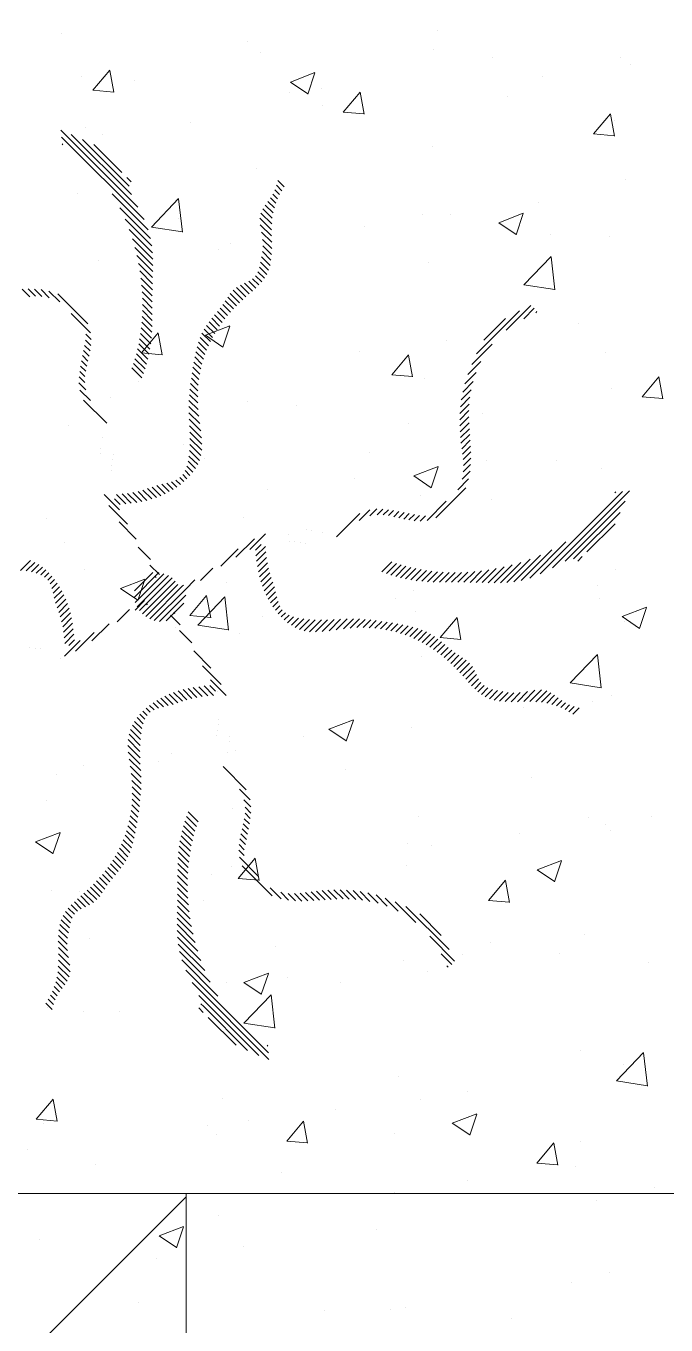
# Model space of a CAD drawing. Header units: metres. Extents: x -8 to 247, y -4 to 148.
# Drawn here: x 221.736 to 222.287, y 99.183 to 100.299 of the extents above; entities that cross this region are included whole.
import ezdxf

# ---------------------------------------------------------------- set-up
doc = ezdxf.new("R2010")
doc.units = ezdxf.units.M
doc.header["$LTSCALE"] = 5
doc.layers.add('800 Espace-vert', color=8, linetype='Continuous', lineweight=5)
doc.layers.add('801 ABRES JARDINS', color=8, linetype='Continuous', lineweight=0)
doc.layers.add('Circulation jardin', color=31, linetype='Continuous')

# ---------------------------------------------------------------- blocks, each defined once
blk = doc.blocks.new('ARBRE')
at = {"layer": '800 Espace-vert', "color": 3}
for p, q in [((-0.084, 0.4843), (-0.084, 0.4843)), ((0.2391, 0.4873), (0.2391, 0.4873)), ((0.0762, 0.4775), (0.0762, 0.4775)), ((0.2363, 0.4707), (0.2363, 0.4707)), ((0.0876, 0.4681), (0.0876, 0.4681)), ((0.2869, 0.4637), (0.2869, 0.4637)), ((0.3965, 0.464), (0.3965, 0.464)), ((-0.0664, 0.447), (-0.0664, 0.447)), ((-0.0566, 0.4356), (-0.0422, 0.4529)), ((-0.0387, 0.4338), (-0.0422, 0.4526)), ((0.1131, 0.4426), (0.1341, 0.4507)), ((0.128, 0.4323), (0.1341, 0.4504)), ((0.3301, 0.4474), (0.3301, 0.4474)), ((0.4052, 0.4573), (0.4052, 0.4573)), ((-0.0566, 0.4356), (-0.0387, 0.434)), ((-0.0207, 0.444), (-0.0207, 0.444)), ((0.1131, 0.4426), (0.128, 0.4326)), ((0.1394, 0.4372), (0.1394, 0.4372)), ((0.112, 0.4337), (0.112, 0.4337)), ((0.1585, 0.4168), (0.173, 0.434)), ((0.1765, 0.415), (0.173, 0.4338)), ((0.2996, 0.4304), (0.2996, 0.4304)), ((0.1406, 0.4225), (0.1406, 0.4225)), ((0.1585, 0.4168), (0.1765, 0.4152)), ((0.3737, 0.398), (0.3882, 0.4152)), ((0.3917, 0.3962), (0.3882, 0.415)), ((-0.063, 0.4037), (-0.063, 0.4037)), ((0.027, 0.4075), (0.027, 0.4075)), ((0.3913, 0.4099), (0.3913, 0.4099)), ((-0.0481, 0.3976), (-0.0481, 0.3976)), ((0.3737, 0.398), (0.3917, 0.3964)), ((0.2355, 0.3874), (0.2355, 0.3874)), ((0.0839, 0.3682), (0.0839, 0.3682)), ((0.4015, 0.3587), (0.4015, 0.3587)), ((-0.0701, 0.3471), (-0.0701, 0.3471)), ((-0.0064, 0.3181), (0.017, 0.3425)), ((0.0203, 0.3138), (0.017, 0.3423)), ((0.3262, 0.339), (0.3262, 0.339)), ((0.0165, 0.325), (0.0165, 0.325)), ((0.2266, 0.3287), (0.2266, 0.3287)), ((0.2511, 0.3291), (0.2511, 0.3291)), ((0.2921, 0.3218), (0.3132, 0.3299)), ((0.3071, 0.3115), (0.3132, 0.3297)), ((-0.0064, 0.3181), (0.0203, 0.314)), ((0.1766, 0.3182), (0.1766, 0.3182)), ((0.2921, 0.3218), (0.3071, 0.3118)), ((0.0617, 0.3042), (0.0617, 0.3042)), ((0.3368, 0.3115), (0.3368, 0.3115)), ((0.3876, 0.3101), (0.3876, 0.3101)), ((0.0516, 0.2987), (0.0516, 0.2987)), ((0.3138, 0.2685), (0.3371, 0.2928)), ((0.3404, 0.2641), (0.3371, 0.2926)), ((-0.0519, 0.2892), (-0.0519, 0.2892)), ((0.2318, 0.2876), (0.2318, 0.2876)), ((0.0803, 0.2684), (0.0803, 0.2684)), ((0.3138, 0.2685), (0.3404, 0.2643)), ((-0.0737, 0.2472), (-0.0737, 0.2472)), ((0.3609, 0.2356), (0.3609, 0.2356)), ((-0.015, 0.21), (-0.0005, 0.2272)), ((0.0029, 0.2082), (-0.0005, 0.227)), ((0.0401, 0.2251), (0.0611, 0.2331)), ((0.0401, 0.2251), (0.055, 0.215)), ((0.055, 0.2148), (0.0611, 0.2329)), ((0.2473, 0.2207), (0.2473, 0.2207)), ((-0.015, 0.21), (0.0029, 0.2084)), ((0.1722, 0.2108), (0.1722, 0.2108)), ((0.2002, 0.1911), (0.2146, 0.2084)), ((0.2181, 0.1893), (0.2146, 0.2081)), ((0.384, 0.2102), (0.384, 0.2102)), ((0.2002, 0.1911), (0.2181, 0.1896)), ((-0.0172, 0.1858), (-0.0172, 0.1858)), ((0.2282, 0.1877), (0.2282, 0.1877)), ((0.3891, 0.1797), (0.3891, 0.1797)), ((0.4153, 0.1723), (0.4298, 0.1895)), ((0.4333, 0.1705), (0.4298, 0.1893)), ((-0.0419, 0.1717), (-0.0419, 0.1717)), ((0.0766, 0.1685), (0.0766, 0.1685)), ((0.4153, 0.1723), (0.4333, 0.1707)), ((0.1182, 0.1649), (0.1182, 0.1649)), ((0.2784, 0.1582), (0.2784, 0.1582)), ((-0.0774, 0.1474), (-0.0774, 0.1474)), ((0.2142, 0.1497), (0.2142, 0.1497)), ((0.0213, 0.1314), (0.0213, 0.1314)), ((0.1815, 0.1246), (0.1815, 0.1246)), ((0.0392, 0.1197), (0.0392, 0.1197)), ((0.2192, 0.1043), (0.2402, 0.1124)), ((0.2341, 0.094), (0.2402, 0.1121)), ((0.282, 0.1173), (0.282, 0.1173)), ((0.3416, 0.1179), (0.3416, 0.1179)), ((0.1684, 0.1023), (0.1684, 0.1023)), ((0.2192, 0.1043), (0.2341, 0.0942)), ((0.3803, 0.1103), (0.3803, 0.1103)), ((0.0933, 0.0925), (0.0933, 0.0925)), ((0.2245, 0.0878), (0.2245, 0.0878)), ((0.2861, 0.0838), (0.2861, 0.0838)), ((-0.0962, 0.0675), (-0.0962, 0.0675)), ((0.073, 0.0686), (0.073, 0.0686)), ((-0.081, 0.0475), (-0.081, 0.0475)), ((0.1111, 0.0538), (0.1111, 0.0538)), ((-0.0639, 0.0238), (-0.0639, 0.0238)), ((0.3926, 0.0239), (0.3926, 0.0239)), ((-0.1016, 0.0192), (-0.1016, 0.0192)), ((-0.0329, 0.0075), (-0.0119, 0.0156)), ((-0.018, -0.0028), (-0.0119, 0.0154)), ((0.0585, 0.0124), (0.0585, 0.0124)), ((-0.0329, 0.0075), (-0.018, -0.0025)), ((0.0266, -0.0157), (0.0411, 0.0015)), ((0.0334, -0.0238), (0.0567, 0.0006)), ((0.0446, -0.0175), (0.0411, 0.0013)), ((0.06, -0.0281), (0.0567, 0.0004)), ((0.2187, 0.0057), (0.2187, 0.0057)), ((0.3767, 0.0105), (0.3767, 0.0105)), ((0.2031, -0.001), (0.2031, -0.001)), ((0.3788, -0.0011), (0.3788, -0.0011)), ((0.3982, -0.0165), (0.4192, -0.0084)), ((0.4132, -0.0268), (0.4192, -0.0087)), ((0.0266, -0.0157), (0.0446, -0.0173)), ((0.0895, -0.016), (0.0895, -0.016)), ((0.2209, -0.012), (0.2209, -0.012)), ((0.2418, -0.0345), (0.2563, -0.0173)), ((0.2597, -0.0363), (0.2563, -0.0175)), ((0.3982, -0.0165), (0.4131, -0.0266)), ((0.4006, -0.0211), (0.4006, -0.0211)), ((0.0144, -0.0259), (0.0144, -0.0259)), ((0.0334, -0.0238), (0.06, -0.0279)), ((0.0693, -0.0312), (0.0693, -0.0312)), ((0.2418, -0.0345), (0.2597, -0.0361)), ((-0.0847, -0.0524), (-0.0847, -0.0524)), ((0.2257, -0.0512), (0.2257, -0.0512)), ((0.3535, -0.0734), (0.3769, -0.0491)), ((0.3802, -0.0778), (0.3769, -0.0493)), ((0.3535, -0.0734), (0.3802, -0.0776)), ((0.0507, -0.0812), (0.0507, -0.0812)), ((0.3887, -0.0845), (0.3887, -0.0845)), ((0.3136, -0.0944), (0.3136, -0.0944)), ((0.373, -0.0894), (0.373, -0.0894)), ((0.1462, -0.1133), (0.1672, -0.1052)), ((0.1611, -0.1236), (0.1672, -0.1054)), ((0.1242, -0.1193), (0.1242, -0.1193)), ((0.1462, -0.1133), (0.1611, -0.1233)), ((0.2172, -0.1119), (0.2172, -0.1119)), ((0.0657, -0.1311), (0.0657, -0.1311)), ((-0.0645, -0.1442), (-0.0645, -0.1442)), ((0.0001, -0.1409), (0.0001, -0.1409)), ((0.0106, -0.1343), (0.0106, -0.1343)), ((-0.0883, -0.1522), (-0.0883, -0.1522)), ((0.1603, -0.1476), (0.1603, -0.1476)), ((0.3204, -0.1544), (0.3204, -0.1544)), ((-0.0968, -0.1744), (-0.0968, -0.1744)), ((0.0634, -0.1812), (0.0634, -0.1812)), ((0.2235, -0.1879), (0.2235, -0.1879)), ((0.3694, -0.1893), (0.3694, -0.1893)), ((0.4234, -0.1879), (0.4234, -0.1879)), ((0.3837, -0.1947), (0.3837, -0.1947)), ((0.3882, -0.2001), (0.3882, -0.2001)), ((-0.1059, -0.21), (-0.0849, -0.202)), ((-0.1059, -0.21), (-0.091, -0.2201)), ((-0.091, -0.2203), (-0.0849, -0.2022)), ((0.2136, -0.2118), (0.2136, -0.2118)), ((0.3098, -0.2028), (0.3098, -0.2028)), ((0.2347, -0.2127), (0.2347, -0.2127)), ((0.0621, -0.231), (0.0621, -0.231)), ((0.0682, -0.2414), (0.0827, -0.2241)), ((0.0862, -0.2432), (0.0827, -0.2244)), ((0.2133, -0.2302), (0.2133, -0.2302)), ((0.3252, -0.234), (0.3462, -0.226)), ((0.3252, -0.234), (0.3402, -0.2441)), ((0.3402, -0.2443), (0.3462, -0.2262)), ((0.0453, -0.2377), (0.0453, -0.2377)), ((0.0682, -0.2414), (0.0862, -0.2429)), ((0.2834, -0.2602), (0.2979, -0.2429)), ((0.3014, -0.262), (0.2979, -0.2432)), ((-0.092, -0.2521), (-0.092, -0.2521)), ((-0.0684, -0.2526), (-0.0684, -0.2526)), ((0.0383, -0.2602), (0.0383, -0.2602)), ((0.2834, -0.2602), (0.3014, -0.2617)), ((0.3658, -0.2892), (0.3658, -0.2892)), ((-0.0596, -0.2933), (-0.0596, -0.2933)), ((0.1006, -0.3001), (0.1006, -0.3001)), ((0.2852, -0.296), (0.2852, -0.296)), ((0.2099, -0.3116), (0.2099, -0.3116)), ((0.2607, -0.3069), (0.2607, -0.3069)), ((0.3445, -0.3062), (0.3445, -0.3062)), ((0.0732, -0.3308), (0.0942, -0.3227)), ((0.0881, -0.3411), (0.0942, -0.323)), ((0.2309, -0.3212), (0.2309, -0.3212)), ((0.4209, -0.3136), (0.4209, -0.3136)), ((0.0584, -0.3309), (0.0584, -0.3309)), ((0.0732, -0.3308), (0.0881, -0.3409)), ((0.1102, -0.3261), (0.1102, -0.3261)), ((0.1558, -0.331), (0.1558, -0.331)), ((0.0731, -0.3657), (0.0965, -0.3413)), ((0.0998, -0.37), (0.0965, -0.3415)), ((-0.0956, -0.352), (-0.0956, -0.352)), ((-0.0647, -0.3561), (-0.0647, -0.3561)), ((-0.0337, -0.356), (-0.0337, -0.356)), ((0.0731, -0.3657), (0.0998, -0.3698)), ((0.3621, -0.389), (0.3621, -0.389)), ((0.3933, -0.4153), (0.4167, -0.391)), ((0.3997, -0.401), (0.3997, -0.401)), ((0.42, -0.4197), (0.4167, -0.3912)), ((0.2063, -0.4115), (0.2063, -0.4115)), ((0.3933, -0.4153), (0.42, -0.4195)), ((-0.1053, -0.4482), (-0.0908, -0.431)), ((-0.0874, -0.45), (-0.0908, -0.4312)), ((0.0548, -0.4307), (0.0548, -0.4307)), ((0.2248, -0.4311), (0.2248, -0.4311)), ((0.2656, -0.4245), (0.2656, -0.4245)), ((0.152, -0.4395), (0.152, -0.4395)), ((0.2522, -0.4516), (0.2732, -0.4435)), ((0.2672, -0.4619), (0.2732, -0.4438)), ((-0.1053, -0.4482), (-0.0874, -0.4498)), ((-0.0993, -0.4518), (-0.0993, -0.4518)), ((0.0421, -0.4534), (0.0421, -0.4534)), ((0.0769, -0.4494), (0.0769, -0.4494)), ((0.1099, -0.467), (0.1243, -0.4498)), ((0.1278, -0.4688), (0.1243, -0.45)), ((0.2522, -0.4516), (0.2672, -0.4617)), ((0.0498, -0.4611), (0.0498, -0.4611)), ((0.1099, -0.467), (0.1278, -0.4686)), ((0.2023, -0.4602), (0.2023, -0.4602)), ((0.3624, -0.4669), (0.3624, -0.4669)), ((-0.1126, -0.4743), (-0.1126, -0.4743)), ((0.325, -0.4858), (0.3395, -0.4686)), ((0.343, -0.4876), (0.3395, -0.4688)), ((-0.0547, -0.4869), (-0.0547, -0.4869)), ((0.325, -0.4858), (0.343, -0.4874)), ((0.3585, -0.4889), (0.3585, -0.4889)), ((0.1054, -0.4937), (0.1054, -0.4937)), ((0.2655, -0.5005), (0.2655, -0.5005)), ((0.2026, -0.5114), (0.2026, -0.5114)), ((0.4257, -0.5072), (0.4257, -0.5072)), ((0.3761, -0.5179), (0.3761, -0.5179)), ((0.0511, -0.5306), (0.0511, -0.5306)), ((0.0002, -0.5483), (0.0212, -0.5403)), ((0.0151, -0.5587), (0.0212, -0.5405)), ((0.1867, -0.5428), (0.1867, -0.5428)), ((-0.1029, -0.5517), (-0.1029, -0.5517)), ((0.0002, -0.5483), (0.0151, -0.5584)), ((0.0731, -0.5578), (0.0731, -0.5578)), ((-0.002, -0.5677), (-0.002, -0.5677)), ((0.3874, -0.58), (0.3874, -0.58)), ((0.3548, -0.5888), (0.3548, -0.5888)), ((-0.0175, -0.6059), (-0.0175, -0.6059)), ((0.1426, -0.6127), (0.1426, -0.6127)), ((0.199, -0.6112), (0.199, -0.6112)), ((0.2124, -0.6101), (0.2124, -0.6101)), ((0.3028, -0.6194), (0.3028, -0.6194))]:
    blk.add_line(p, q, dxfattribs=at)
at = {"layer": '801 ABRES JARDINS', "color": 3}
for p, q in [((-0.018, 0.3351), (-0.0841, 0.4012)), ((-0.0127, 0.3245), (-0.0836, 0.3954)), ((-0.0236, 0.346), (-0.0752, 0.3976)), ((-0.0279, 0.3556), (-0.0656, 0.3933)), ((-0.0824, 0.3888), (-0.0832, 0.3896)), ((-0.0318, 0.3648), (-0.0559, 0.3889)), ((-0.0238, 0.3568), (-0.0276, 0.3606)), ((0.1077, 0.3526), (0.1022, 0.358)), ((-0.0091, 0.3156), (-0.0402, 0.3466)), ((-0.0256, 0.3533), (-0.0279, 0.3556)), ((0.1021, 0.3423), (0.098, 0.3463)), ((0.1038, 0.3459), (0.0997, 0.3499)), ((0.1057, 0.3493), (0.1011, 0.3539)), ((0.0982, 0.3302), (0.0915, 0.337)), ((0.0993, 0.3345), (0.0937, 0.34)), ((0.1006, 0.3385), (0.096, 0.3431)), ((-0.0071, 0.3082), (-0.0335, 0.3346)), ((-0.006, 0.3018), (-0.0289, 0.3247)), ((0.0968, 0.3157), (0.0869, 0.3256)), ((0.097, 0.3208), (0.0877, 0.3301)), ((0.0974, 0.3257), (0.0894, 0.3338)), ((-0.0054, 0.296), (-0.0254, 0.316)), ((0.0969, 0.3104), (0.0872, 0.32)), ((0.097, 0.305), (0.0883, 0.3136)), ((-0.0051, 0.2904), (-0.0227, 0.308)), ((0.097, 0.2996), (0.0892, 0.3074)), ((0.0969, 0.2945), (0.0894, 0.3019)), ((-0.0051, 0.285), (-0.0206, 0.3005)), ((-0.0051, 0.2798), (-0.0188, 0.2935)), ((0.0956, 0.2851), (0.0883, 0.2924)), ((0.0964, 0.2896), (0.089, 0.297)), ((-0.0053, 0.2746), (-0.0174, 0.2868)), ((-0.0054, 0.2694), (-0.0163, 0.2804)), ((0.0907, 0.2741), (0.0851, 0.2797)), ((0.0927, 0.2774), (0.0865, 0.2837)), ((0.0944, 0.281), (0.0875, 0.2879)), ((-0.0055, 0.2642), (-0.0155, 0.2742)), ((-0.0056, 0.259), (-0.0148, 0.2682)), ((0.0777, 0.2606), (0.0701, 0.2682)), ((0.0805, 0.2631), (0.0737, 0.2699)), ((0.0833, 0.2656), (0.0773, 0.2716)), ((0.0859, 0.2683), (0.0806, 0.2736)), ((0.0884, 0.2711), (0.0832, 0.2763)), ((-0.1109, 0.2582), (-0.1175, 0.2648)), ((-0.1059, 0.2586), (-0.1123, 0.2649)), ((-0.1005, 0.2585), (-0.1068, 0.2648)), ((-0.0941, 0.2574), (-0.101, 0.2643)), ((-0.0851, 0.2537), (-0.0945, 0.2631)), ((-0.061, 0.2349), (-0.0867, 0.2606)), ((-0.0056, 0.2537), (-0.0144, 0.2625)), ((-0.0056, 0.2484), (-0.0141, 0.2569)), ((0.0667, 0.2504), (0.0592, 0.2578)), ((0.0694, 0.253), (0.0614, 0.2609)), ((0.0721, 0.2556), (0.0639, 0.2638)), ((0.0749, 0.2581), (0.0667, 0.2662)), ((-0.0057, 0.2379), (-0.0141, 0.2463)), ((-0.0056, 0.2431), (-0.014, 0.2515)), ((0.0567, 0.2391), (0.0503, 0.2455)), ((0.0591, 0.2421), (0.0527, 0.2485)), ((0.0616, 0.2449), (0.055, 0.2515)), ((0.0641, 0.2477), (0.0571, 0.2546)), ((0.2729, 0.2092), (0.3099, 0.2462)), ((0.2985, 0.2296), (0.3197, 0.2508)), ((0.3136, 0.2393), (0.3227, 0.2485)), ((0.3239, 0.2443), (0.325, 0.2455)), ((-0.0587, 0.2273), (-0.0752, 0.2438)), ((-0.006, 0.2277), (-0.0146, 0.2363)), ((-0.0058, 0.2327), (-0.0143, 0.2412)), ((0.0501, 0.2298), (0.0432, 0.2367)), ((0.0522, 0.233), (0.0456, 0.2397)), ((0.0544, 0.2361), (0.0479, 0.2426)), ((0.2793, 0.221), (0.2979, 0.2395)), ((-0.0581, 0.2214), (-0.0627, 0.226)), ((-0.0069, 0.2179), (-0.0157, 0.2267)), ((-0.0064, 0.2227), (-0.0151, 0.2314)), ((0.0427, 0.2161), (0.0355, 0.2232)), ((0.0444, 0.2197), (0.0371, 0.2269)), ((0.0462, 0.2231), (0.039, 0.2304)), ((0.0481, 0.2265), (0.041, 0.2336)), ((-0.0599, 0.2073), (-0.0647, 0.2121)), ((-0.0591, 0.2117), (-0.0638, 0.2164)), ((-0.0584, 0.2164), (-0.0629, 0.2209)), ((-0.0094, 0.2045), (-0.0183, 0.2134)), ((-0.0084, 0.2088), (-0.0173, 0.2177)), ((-0.0076, 0.2133), (-0.0165, 0.2222)), ((0.0396, 0.2085), (0.0329, 0.2152)), ((0.0411, 0.2123), (0.0341, 0.2193)), ((0.2689, 0.1999), (0.2866, 0.2176)), ((-0.0619, 0.1987), (-0.0664, 0.2032)), ((-0.0609, 0.203), (-0.0656, 0.2077)), ((-0.0132, 0.1923), (-0.0218, 0.201)), ((-0.0118, 0.1963), (-0.0205, 0.205)), ((-0.0106, 0.2004), (-0.0193, 0.2091)), ((0.036, 0.1962), (0.0301, 0.2021)), ((0.0371, 0.2004), (0.0309, 0.2066)), ((0.0383, 0.2045), (0.0319, 0.2109)), ((0.2656, 0.1914), (0.2768, 0.2026)), ((-0.0635, 0.1896), (-0.0679, 0.1941)), ((-0.0628, 0.1943), (-0.0672, 0.1986)), ((-0.0146, 0.1885), (-0.0232, 0.1971)), ((0.0344, 0.1872), (0.0286, 0.193)), ((0.0352, 0.1918), (0.0293, 0.1976)), ((0.263, 0.1835), (0.2727, 0.1931)), ((-0.0626, 0.1782), (-0.0686, 0.1842)), ((-0.0636, 0.1845), (-0.0685, 0.1893)), ((0.0334, 0.1723), (0.0268, 0.1789)), ((0.0335, 0.1775), (0.0273, 0.1837)), ((0.0339, 0.1824), (0.028, 0.1883)), ((0.2612, 0.1763), (0.2701, 0.1853)), ((-0.0587, 0.169), (-0.0678, 0.1781)), ((-0.0446, 0.1495), (-0.0646, 0.1695)), ((0.0338, 0.1613), (0.0259, 0.1692)), ((0.0334, 0.167), (0.0263, 0.1741)), ((0.2592, 0.1637), (0.2674, 0.1719)), ((0.2599, 0.1698), (0.2685, 0.1783)), ((0.0343, 0.1555), (0.0258, 0.164)), ((0.0352, 0.1493), (0.0259, 0.1586)), ((0.2586, 0.1525), (0.2665, 0.1604)), ((0.2588, 0.158), (0.2668, 0.166)), ((0.0361, 0.1431), (0.0262, 0.153)), ((0.0368, 0.1371), (0.0265, 0.1474)), ((0.2586, 0.1473), (0.2664, 0.1551)), ((0.2589, 0.1422), (0.2666, 0.1499)), ((-0.0482, 0.1372), (-0.0482, 0.1372)), ((0.0371, 0.1315), (0.0267, 0.1419)), ((0.0369, 0.1263), (0.0268, 0.1365)), ((0.2592, 0.1372), (0.2669, 0.1449)), ((0.2597, 0.1324), (0.2672, 0.1399)), ((0.2603, 0.1277), (0.2675, 0.1349)), ((-0.0505, 0.1236), (-0.0505, 0.1236)), ((-0.0499, 0.1283), (-0.0499, 0.1283)), ((0.035, 0.1177), (0.0264, 0.1262)), ((0.0362, 0.1218), (0.0267, 0.1313)), ((0.2609, 0.123), (0.2678, 0.1299)), ((0.2615, 0.1183), (0.2681, 0.1249)), ((-0.0404, 0.1135), (-0.0404, 0.1135)), ((-0.0398, 0.1182), (-0.0398, 0.1182)), ((-0.0389, 0.1227), (-0.0389, 0.1227)), ((0.0292, 0.1075), (0.0241, 0.1127)), ((0.0314, 0.1106), (0.0252, 0.1169)), ((0.0334, 0.114), (0.0259, 0.1214)), ((0.2617, 0.1079), (0.268, 0.1142)), ((0.2618, 0.1133), (0.2682, 0.1197)), ((-0.0408, 0.1087), (-0.0408, 0.1087)), ((0.0185, 0.097), (0.0147, 0.1008)), ((0.0215, 0.0994), (0.018, 0.1029)), ((0.0242, 0.1019), (0.0206, 0.1056)), ((0.0268, 0.1046), (0.0226, 0.1089)), ((0.2569, 0.0925), (0.2663, 0.1019)), ((0.2606, 0.1015), (0.2675, 0.1084)), ((-0.019, 0.0815), (-0.0268, 0.0893)), ((-0.0145, 0.0823), (-0.0222, 0.09)), ((-0.0102, 0.0833), (-0.0178, 0.0909)), ((-0.006, 0.0845), (-0.0136, 0.092)), ((-0.0021, 0.0858), (-0.0096, 0.0934)), ((0.0017, 0.0873), (-0.0057, 0.0948)), ((0.0054, 0.089), (-0.0017, 0.0961)), ((0.0089, 0.0908), (0.0025, 0.0971)), ((0.0122, 0.0927), (0.0068, 0.0982)), ((0.0155, 0.0948), (0.0109, 0.0993)), ((0.2381, 0.0684), (0.2638, 0.0941)), ((0.3277, 0.0201), (0.3986, 0.091)), ((0.3383, 0.0254), (0.4044, 0.0915)), ((0.392, 0.0898), (0.3928, 0.0906)), ((-0.0338, 0.0751), (-0.0471, 0.0884)), ((-0.027, 0.063), (-0.043, 0.079)), ((-0.0332, 0.0798), (-0.0381, 0.0847)), ((-0.0284, 0.0803), (-0.0364, 0.0883)), ((-0.0237, 0.0809), (-0.0316, 0.0888)), ((0.2305, 0.0661), (0.247, 0.0826)), ((0.3492, 0.031), (0.4008, 0.0826)), ((0.1527, 0.052), (0.1727, 0.072)), ((0.1722, 0.0661), (0.1813, 0.0752)), ((0.1814, 0.07), (0.1874, 0.076)), ((0.1877, 0.071), (0.1926, 0.0759)), ((0.1928, 0.0709), (0.1973, 0.0753)), ((0.1975, 0.0702), (0.2018, 0.0746)), ((0.2019, 0.0693), (0.2064, 0.0738)), ((0.2062, 0.0683), (0.2109, 0.073)), ((0.2105, 0.0673), (0.2153, 0.0721)), ((0.2149, 0.0665), (0.2197, 0.0712)), ((0.2196, 0.0658), (0.2241, 0.0703)), ((0.2246, 0.0655), (0.2292, 0.0701)), ((0.3588, 0.0353), (0.3965, 0.073)), ((-0.0194, 0.0501), (-0.0342, 0.0649)), ((0.1269, 0.0579), (0.1269, 0.0579)), ((0.1316, 0.0573), (0.1316, 0.0573)), ((0.368, 0.0392), (0.3921, 0.0633)), ((0.0662, 0.0344), (0.0822, 0.0504)), ((0.0783, 0.0412), (0.0917, 0.0545)), ((0.0831, 0.0406), (0.088, 0.0455)), ((0.1119, 0.0482), (0.1119, 0.0482)), ((0.1168, 0.0478), (0.1168, 0.0478)), ((0.1214, 0.0472), (0.1214, 0.0472)), ((0.1259, 0.0463), (0.1259, 0.0463)), ((0.1404, 0.0556), (0.1404, 0.0556)), ((0.3188, 0.0165), (0.3499, 0.0476)), ((-0.0071, 0.0325), (-0.0177, 0.0431)), ((0.0533, 0.0268), (0.0681, 0.0416)), ((0.0835, 0.0358), (0.0916, 0.0438)), ((0.0841, 0.0311), (0.092, 0.039)), ((0.0848, 0.0264), (0.0926, 0.0342)), ((0.3051, 0.0134), (0.328, 0.0363)), ((0.3115, 0.0145), (0.3378, 0.0409)), ((0.3565, 0.033), (0.3588, 0.0353)), ((0.36, 0.0312), (0.3638, 0.035)), ((-0.1103, 0.0318), (-0.1188, 0.0232)), ((-0.1066, 0.0301), (-0.114, 0.0227)), ((-0.1032, 0.0282), (-0.1095, 0.0219)), ((-0.1001, 0.026), (-0.1053, 0.0208)), ((-0.0972, 0.0236), (-0.1015, 0.0194)), ((0.0005, 0.0196), (-0.0077, 0.0278)), ((0.0357, 0.0145), (0.0463, 0.0251)), ((0.0856, 0.0219), (0.0933, 0.0296)), ((0.0865, 0.0176), (0.0942, 0.0252)), ((0.1917, 0.022), (0.2003, 0.0306)), ((0.1956, 0.0206), (0.2042, 0.0292)), ((0.1995, 0.0192), (0.2082, 0.0279)), ((0.2036, 0.018), (0.2123, 0.0267)), ((0.2077, 0.0168), (0.2166, 0.0257)), ((0.2121, 0.0158), (0.2209, 0.0247)), ((0.2165, 0.015), (0.2254, 0.0239)), ((0.2212, 0.0143), (0.23, 0.0231)), ((0.226, 0.0138), (0.2347, 0.0225)), ((0.2675, 0.0129), (0.2774, 0.0229)), ((0.2727, 0.0128), (0.2836, 0.0237)), ((0.2778, 0.0127), (0.29, 0.0248)), ((0.283, 0.0125), (0.2967, 0.0262)), ((0.2882, 0.0125), (0.3037, 0.028)), ((0.2936, 0.0125), (0.3112, 0.0301)), ((0.2992, 0.0128), (0.3192, 0.0328)), ((-0.0945, 0.021), (-0.0982, 0.0174)), ((-0.092, 0.0182), (-0.0955, 0.0148)), ((-0.0896, 0.0153), (-0.0934, 0.0115)), ((-0.0874, 0.0122), (-0.0919, 0.0077)), ((-0.0213, -0.0001), (0.0001, 0.0213)), ((-0.021, 0.0055), (-0.005, 0.0215)), ((-0.0204, -0.0044), (0.0044, 0.0203)), ((-0.0187, -0.0081), (0.0083, 0.0189)), ((-0.0166, -0.0112), (0.0115, 0.0168)), ((-0.014, -0.014), (0.014, 0.014)), ((-0.0022, 0.017), (-0.0031, 0.0179)), ((0.0228, 0.0069), (0.031, 0.0151)), ((0.0877, 0.0134), (0.0953, 0.021)), ((0.089, 0.0095), (0.0966, 0.017)), ((0.0905, 0.0057), (0.098, 0.0131)), ((0.2309, 0.0134), (0.2395, 0.022)), ((0.2359, 0.0132), (0.2444, 0.0217)), ((0.2411, 0.0131), (0.2495, 0.0215)), ((0.2463, 0.013), (0.2548, 0.0214)), ((0.2516, 0.013), (0.2602, 0.0215)), ((0.2569, 0.013), (0.2657, 0.0218)), ((0.2622, 0.013), (0.2715, 0.0222)), ((-0.0853, 0.009), (-0.0908, 0.0035)), ((-0.0834, 0.0056), (-0.0898, -0.0007)), ((-0.0816, 0.0021), (-0.0887, -0.0049)), ((-0.0111, -0.0164), (0.0164, 0.0111)), ((-0.0077, -0.0183), (0.0202, 0.0096)), ((-0.0039, -0.0198), (0.0228, 0.0069)), ((0.0006, -0.0206), (0.0232, 0.002)), ((0.0202, 0.0096), (0.0211, 0.0105)), ((0.0922, 0.002), (0.0993, 0.0091)), ((0.094, -0.0015), (0.1004, 0.0049)), ((0.0959, -0.0048), (0.1014, 0.0006)), ((-0.0799, -0.0015), (-0.0874, -0.0089)), ((-0.0784, -0.0053), (-0.086, -0.0129)), ((-0.0771, -0.0093), (-0.0847, -0.0168)), ((-0.0251, -0.0103), (-0.0357, -0.0209)), ((-0.0122, -0.0027), (-0.0204, -0.0109)), ((-0.0096, -0.0054), (-0.0105, -0.0063)), ((0.0063, -0.0202), (0.0216, -0.0049)), ((0.098, -0.0081), (0.1026, -0.0035)), ((0.1002, -0.0111), (0.1041, -0.0073)), ((0.1026, -0.0141), (0.1061, -0.0106)), ((-0.0759, -0.0134), (-0.0835, -0.021)), ((-0.0749, -0.0177), (-0.0826, -0.0254)), ((-0.0741, -0.0222), (-0.0819, -0.03)), ((0.0101, -0.0154), (0.0183, -0.0236)), ((0.0128, -0.0128), (0.0137, -0.0137)), ((0.1051, -0.0168), (0.1088, -0.0132)), ((0.1078, -0.0194), (0.1121, -0.0152)), ((0.1107, -0.0218), (0.1159, -0.0167)), ((0.1139, -0.024), (0.1201, -0.0178)), ((0.1172, -0.026), (0.1247, -0.0185)), ((0.1209, -0.0276), (0.1295, -0.019)), ((0.125, -0.0288), (0.1345, -0.0193)), ((0.1296, -0.0295), (0.1397, -0.0194)), ((0.1347, -0.0297), (0.1451, -0.0193)), ((0.1403, -0.0294), (0.1506, -0.0191)), ((0.1463, -0.0287), (0.1562, -0.0188)), ((0.1525, -0.0278), (0.1618, -0.0185)), ((0.1587, -0.0269), (0.1672, -0.0184)), ((0.1646, -0.0264), (0.1724, -0.0185)), ((0.1702, -0.026), (0.1773, -0.0189)), ((0.1756, -0.026), (0.1821, -0.0194)), ((0.1807, -0.0261), (0.1869, -0.0199)), ((0.1856, -0.0265), (0.1916, -0.0206)), ((0.1904, -0.027), (0.1962, -0.0212)), ((0.195, -0.0278), (0.2008, -0.0219)), ((-0.0735, -0.0269), (-0.0814, -0.0348)), ((-0.0729, -0.0316), (-0.0809, -0.0396)), ((-0.0556, -0.0302), (-0.0716, -0.0462)), ((-0.0427, -0.0226), (-0.0575, -0.0374)), ((0.0177, -0.0283), (0.0283, -0.0389)), ((0.1994, -0.0287), (0.2053, -0.0227)), ((0.2036, -0.0297), (0.2098, -0.0235)), ((0.2078, -0.0309), (0.2142, -0.0245)), ((0.2117, -0.0322), (0.2184, -0.0255)), ((0.2156, -0.0337), (0.2225, -0.0267)), ((0.2193, -0.0353), (0.2264, -0.0281)), ((0.2229, -0.037), (0.2301, -0.0297)), ((0.2264, -0.0388), (0.2336, -0.0316)), ((-0.1108, -0.043), (-0.1108, -0.043)), ((-0.1061, -0.0436), (-0.1061, -0.0436)), ((-0.1013, -0.0441), (-0.1013, -0.0441)), ((-0.0677, -0.037), (-0.081, -0.0504)), ((-0.0725, -0.0365), (-0.0773, -0.0414)), ((0.2298, -0.0407), (0.2368, -0.0336)), ((0.233, -0.0427), (0.2399, -0.0358)), ((0.2362, -0.0448), (0.2429, -0.0382)), ((0.2393, -0.0471), (0.2458, -0.0405)), ((0.2423, -0.0493), (0.2488, -0.0429)), ((0.03, -0.0459), (0.0448, -0.0607)), ((0.2453, -0.0517), (0.2517, -0.0453)), ((0.2481, -0.0542), (0.2547, -0.0476)), ((0.2509, -0.0567), (0.2579, -0.0497)), ((0.2536, -0.0593), (0.2611, -0.0518)), ((0.2562, -0.062), (0.2642, -0.054)), ((0.0376, -0.0588), (0.0536, -0.0748)), ((0.2588, -0.0647), (0.267, -0.0565)), ((0.2613, -0.0675), (0.2695, -0.0593)), ((0.2638, -0.0703), (0.2714, -0.0627)), ((0.2663, -0.0731), (0.2731, -0.0663)), ((0.0296, -0.0774), (0.0374, -0.0852)), ((0.0343, -0.0767), (0.0422, -0.0846)), ((0.039, -0.0761), (0.047, -0.0842)), ((0.0439, -0.0757), (0.0488, -0.0806)), ((0.0444, -0.0709), (0.0578, -0.0843)), ((0.2688, -0.0759), (0.2748, -0.0699)), ((0.2715, -0.0785), (0.2768, -0.0732)), ((0.2743, -0.081), (0.2795, -0.0758)), ((0.2773, -0.0833), (0.2829, -0.0777)), ((-0.0016, -0.0885), (0.0039, -0.094)), ((0.0017, -0.0866), (0.0081, -0.093)), ((0.0052, -0.0848), (0.0123, -0.0919)), ((0.0089, -0.0831), (0.0163, -0.0906)), ((0.0127, -0.0816), (0.0203, -0.0892)), ((0.0167, -0.0803), (0.0242, -0.0879)), ((0.0208, -0.0791), (0.0284, -0.0868)), ((0.0251, -0.0782), (0.0328, -0.0859)), ((0.2806, -0.0853), (0.2869, -0.0791)), ((0.2843, -0.087), (0.2912, -0.0801)), ((0.2883, -0.0882), (0.2956, -0.0809)), ((0.2928, -0.089), (0.3002, -0.0816)), ((0.2977, -0.0895), (0.3052, -0.082)), ((0.3028, -0.0896), (0.3106, -0.0818)), ((0.3082, -0.0896), (0.3168, -0.0809)), ((0.3136, -0.0895), (0.3232, -0.0798)), ((0.3189, -0.0894), (0.3289, -0.0795)), ((0.3241, -0.0896), (0.3334, -0.0803)), ((0.3289, -0.09), (0.337, -0.082)), ((0.3335, -0.0908), (0.3402, -0.0841)), ((0.3377, -0.0919), (0.3432, -0.0863)), ((0.3417, -0.0932), (0.3463, -0.0886)), ((-0.0136, -0.0977), (-0.01, -0.1014)), ((-0.0108, -0.0952), (-0.0074, -0.0987)), ((-0.0079, -0.0928), (-0.0041, -0.0967)), ((-0.0048, -0.0906), (-0.0003, -0.0952)), ((0.3455, -0.0947), (0.3495, -0.0906)), ((0.3491, -0.0964), (0.3531, -0.0923)), ((0.3525, -0.0983), (0.3571, -0.0937)), ((0.3558, -0.1003), (0.3613, -0.0948)), ((-0.0227, -0.1098), (-0.0153, -0.1173)), ((-0.0208, -0.1065), (-0.0145, -0.1127)), ((-0.0186, -0.1033), (-0.0134, -0.1085)), ((-0.0162, -0.1004), (-0.012, -0.1047)), ((0.051, -0.1094), (0.051, -0.1094)), ((0.0515, -0.1045), (0.0515, -0.1045)), ((-0.0263, -0.1222), (-0.0162, -0.1323)), ((-0.0256, -0.1176), (-0.0161, -0.1271)), ((-0.0244, -0.1135), (-0.0158, -0.1221)), ((0.0496, -0.1185), (0.0496, -0.1185)), ((0.0504, -0.114), (0.0504, -0.114)), ((0.0611, -0.1195), (0.0611, -0.1195)), ((-0.0265, -0.1273), (-0.0161, -0.1377)), ((-0.0262, -0.1329), (-0.0159, -0.1432)), ((0.0588, -0.133), (0.0588, -0.133)), ((0.0605, -0.1242), (0.0605, -0.1242)), ((-0.0255, -0.1389), (-0.0155, -0.1488)), ((-0.0246, -0.1451), (-0.0153, -0.1544)), ((-0.0237, -0.1513), (-0.0152, -0.1598)), ((0.0552, -0.1453), (0.0752, -0.1653)), ((-0.0231, -0.1572), (-0.0153, -0.165)), ((-0.0228, -0.1628), (-0.0157, -0.1699)), ((0.0694, -0.1648), (0.0784, -0.1739)), ((-0.0233, -0.1782), (-0.0173, -0.1842)), ((-0.0229, -0.1733), (-0.0167, -0.1795)), ((-0.0228, -0.1682), (-0.0162, -0.1747)), ((0.0732, -0.174), (0.0792, -0.18)), ((-0.0245, -0.1876), (-0.0187, -0.1934)), ((-0.0238, -0.183), (-0.018, -0.1888)), ((0.0238, -0.1882), (0.0324, -0.1968)), ((0.0252, -0.1843), (0.0338, -0.1929)), ((0.0741, -0.1854), (0.0785, -0.1899)), ((0.0742, -0.1803), (0.0791, -0.1852)), ((-0.0277, -0.2004), (-0.0213, -0.2068)), ((-0.0265, -0.1963), (-0.0203, -0.2024)), ((-0.0254, -0.192), (-0.0195, -0.1979)), ((0.0201, -0.2004), (0.0289, -0.2092)), ((0.0212, -0.1962), (0.0299, -0.2049)), ((0.0224, -0.1921), (0.0311, -0.2008)), ((0.0716, -0.1988), (0.0762, -0.2035)), ((0.0725, -0.1945), (0.077, -0.199)), ((0.0734, -0.1901), (0.0778, -0.1944)), ((-0.0321, -0.2119), (-0.0249, -0.219)), ((-0.0305, -0.2082), (-0.0235, -0.2151)), ((-0.029, -0.2043), (-0.0223, -0.211)), ((0.0182, -0.2091), (0.0271, -0.218)), ((0.0191, -0.2047), (0.0279, -0.2135)), ((0.0697, -0.2075), (0.0744, -0.2123)), ((0.0706, -0.2031), (0.0753, -0.2079)), ((-0.0375, -0.2224), (-0.0304, -0.2294)), ((-0.0356, -0.219), (-0.0284, -0.2262)), ((-0.0338, -0.2155), (-0.0265, -0.2227)), ((0.017, -0.2186), (0.0257, -0.2273)), ((0.0176, -0.2138), (0.0263, -0.2226)), ((0.0688, -0.2172), (0.0733, -0.2218)), ((0.069, -0.2122), (0.0735, -0.2167)), ((0.0693, -0.2231), (0.0858, -0.2396)), ((-0.0438, -0.2319), (-0.0373, -0.2384)), ((-0.0416, -0.2288), (-0.0349, -0.2355)), ((-0.0395, -0.2256), (-0.0326, -0.2325)), ((0.0163, -0.2337), (0.0247, -0.2421)), ((0.0164, -0.2285), (0.0249, -0.237)), ((0.0167, -0.2235), (0.0253, -0.2321)), ((0.0716, -0.2307), (0.0973, -0.2564)), ((-0.0535, -0.2435), (-0.0465, -0.2505)), ((-0.0509, -0.2407), (-0.0443, -0.2473)), ((-0.0485, -0.2379), (-0.0421, -0.2443)), ((-0.0461, -0.2349), (-0.0397, -0.2414)), ((0.0162, -0.2389), (0.0246, -0.2474)), ((0.0162, -0.2442), (0.0247, -0.2528)), ((-0.0671, -0.2564), (-0.0595, -0.264)), ((-0.0643, -0.2539), (-0.0561, -0.2621)), ((-0.0615, -0.2514), (-0.0533, -0.2596)), ((-0.0588, -0.2488), (-0.0508, -0.2568)), ((-0.0561, -0.2462), (-0.0486, -0.2537)), ((0.0162, -0.2495), (0.025, -0.2583)), ((0.0162, -0.2548), (0.0254, -0.2641)), ((0.0957, -0.2495), (0.1052, -0.259)), ((0.1048, -0.2532), (0.1116, -0.2601)), ((0.1111, -0.2543), (0.1174, -0.2606)), ((0.1165, -0.2544), (0.1229, -0.2608)), ((0.1215, -0.2541), (0.1281, -0.2607)), ((0.1262, -0.2535), (0.1332, -0.2604)), ((0.1309, -0.2529), (0.1382, -0.2601)), ((0.1356, -0.2523), (0.1431, -0.2598)), ((0.1405, -0.2518), (0.1481, -0.2595)), ((0.1454, -0.2515), (0.1531, -0.2592)), ((0.1505, -0.2512), (0.1583, -0.259)), ((0.1558, -0.2512), (0.1636, -0.2591)), ((0.1612, -0.2514), (0.1692, -0.2594)), ((0.1669, -0.2518), (0.1752, -0.26)), ((0.173, -0.2525), (0.1815, -0.2611)), ((0.1795, -0.2538), (0.1885, -0.2627)), ((0.1867, -0.2556), (0.1964, -0.2653)), ((-0.0778, -0.2669), (-0.0726, -0.2721)), ((-0.0753, -0.2641), (-0.07, -0.2694)), ((-0.0726, -0.2614), (-0.0667, -0.2674)), ((-0.0699, -0.2589), (-0.0631, -0.2657)), ((0.016, -0.2653), (0.0269, -0.2762)), ((0.0161, -0.2601), (0.0261, -0.27)), ((0.1946, -0.2582), (0.2058, -0.2694)), ((0.2032, -0.2615), (0.2208, -0.2792)), ((0.2124, -0.2655), (0.2495, -0.3025)), ((-0.0838, -0.2769), (-0.0768, -0.2838)), ((-0.0821, -0.2732), (-0.0758, -0.2795)), ((-0.0801, -0.2699), (-0.0745, -0.2755)), ((0.0157, -0.2756), (0.0295, -0.2893)), ((0.0159, -0.2704), (0.0281, -0.2826)), ((0.2242, -0.2719), (0.2428, -0.2905)), ((-0.0858, -0.2854), (-0.0784, -0.2928)), ((-0.085, -0.2809), (-0.0777, -0.2882)), ((0.0157, -0.2808), (0.0312, -0.2964)), ((0.0158, -0.2862), (0.0334, -0.3038)), ((-0.0864, -0.2954), (-0.0786, -0.3032)), ((-0.0863, -0.3008), (-0.0777, -0.3094)), ((-0.0862, -0.2903), (-0.0788, -0.2978)), ((0.016, -0.2918), (0.0361, -0.3118)), ((0.0166, -0.2977), (0.0395, -0.3206)), ((0.2328, -0.2911), (0.254, -0.3123)), ((-0.0862, -0.3062), (-0.0766, -0.3158)), ((-0.0862, -0.3115), (-0.0763, -0.3215)), ((0.0177, -0.3041), (0.0441, -0.3304)), ((0.0197, -0.3114), (0.0508, -0.3425)), ((0.2426, -0.3062), (0.2517, -0.3153)), ((-0.0868, -0.3215), (-0.0788, -0.3296)), ((-0.0864, -0.3167), (-0.0771, -0.326)), ((0.0233, -0.3203), (0.0942, -0.3912)), ((0.2476, -0.3165), (0.2487, -0.3176)), ((-0.09, -0.3343), (-0.0854, -0.3389)), ((-0.0886, -0.3303), (-0.0831, -0.3358)), ((-0.0876, -0.3261), (-0.0809, -0.3328)), ((0.0287, -0.3309), (0.0947, -0.397)), ((-0.095, -0.3451), (-0.0905, -0.3497)), ((-0.0932, -0.3417), (-0.0891, -0.3457)), ((-0.0915, -0.3381), (-0.0874, -0.3421)), ((0.0343, -0.3418), (0.0859, -0.3934)), ((-0.097, -0.3484), (-0.0916, -0.3539)), ((0.0344, -0.3526), (0.0382, -0.3564)), ((0.0362, -0.3491), (0.0386, -0.3514)), ((0.0386, -0.3514), (0.0762, -0.3891)), ((0.0425, -0.3607), (0.0666, -0.3847)), ((0.093, -0.3846), (0.0938, -0.3855))]:
    blk.add_line(p, q, dxfattribs=at)

msp = doc.modelspace()

# ---------------------------------------------------------------- hatches: boundary and pattern name
at = {"layer": 'Circulation jardin'}
h = msp.add_hatch(dxfattribs=at)
h.set_pattern_fill('ANSI31', color=8, scale=0.1, style=0)
h.paths.add_polyline_path([(201.6897, 112.2106), (201.1248, 107.516), (194.4378, 108.3371), (193.6801, 101.8953), (186.9144, 102.6911), (186.7411, 101.2802), (186.7304, 101.1923), (193.4781, 100.391), (190.8391, 79.117), (184.6628, 73.6495), (183.359, 73.6495), (183.1662, 71.9495), (186.8912, 71.9494), (186.9412, 73.6495), (190.1041, 76.4494), (200.1912, 76.4494), (201.96, 74.8653), (201.7912, 71.9494), (203.3012, 71.9494), (203.472, 74.8555), (204.9012, 76.4494), (212.5677, 76.4394), (214.7089, 73.9198), (214.7089, 71.9494), (209.1912, 71.9494), (209.1912, 69.1495), (217.9441, 69.1495), (217.9441, 66.6429), (220.7441, 66.6429), (220.7441, 45.515), (230.9441, 45.515), (230.9441, 56.515), (239.4799, 56.515), (237.2084, 66.0552), (230.9441, 66.0552), (230.9441, 90.1552), (228.1702, 90.1552), (217.9441, 90.1552), (217.9441, 71.9494), (215.8732, 71.9494), (215.8732, 94.8999), (216.7021, 95.3988), (221.8742, 95.3996), (221.8742, 96.6285), (221.1742, 96.6282), (221.1736, 98.0661), (221.8742, 98.0664), (221.8738, 99.2963), (220.6637, 99.2958), (220.7396, 108.2356), (215.8658, 108.8803), (215.8732, 105.7838), (202.6587, 107.2904), (203.2281, 112.0217)])
h.paths.add_polyline_path([(203.323, 88.1369), (202.5791, 78.0435), (191.991, 78.0435)], flags=16)
h.paths.add_polyline_path([(204.834, 88.0955), (204.0932, 78.0435), (213.7021, 78.0435)], flags=16)
h.paths.add_polyline_path([(194.8749, 99.3842), (192.5511, 80.5645), (203.1497, 90.0047)], flags=16)
h.paths.add_polyline_path([(196.3022, 100.0488), (203.5919, 91.7859), (204.1294, 99.0789)], flags=16)
h.paths.add_polyline_path([(205.6298, 98.893), (205.1029, 91.7445), (212.2128, 98.0773)], flags=16)
h.paths.add_polyline_path([(214.7089, 98.2784), (205.2765, 89.8769), (214.7089, 79.1847)], flags=16)
h.paths.add_polyline_path([(195.733, 106.6567), (214.7089, 104.3271), (214.7089, 99.2895), (195.1556, 101.7124)], flags=16)
h.paths.add_polyline_path([(219.3441, 88.6989), (219.3441, 67.9641), (222.1441, 67.9641), (222.1441, 57.915), (229.5441, 57.915), (229.5441, 88.6989)], flags=16)
h.paths.add_polyline_path([(222.1441, 56.515), (229.5441, 56.515), (229.5441, 46.915), (222.1441, 46.915)], flags=16)
h.paths.add_polyline_path([(230.9441, 64.6552), (236.1026, 64.6552), (237.7074, 57.915), (230.9441, 57.915)], flags=16)

# ---------------------------------------------------------------- linework, layer by layer
at = {"layer": '800 Espace-vert', "color": 8}
msp.add_line((221.8742, 98.0664), (221.8742, 99.2961), dxfattribs=at)
msp.add_lwpolyline([(220.7396, 108.2356), (220.6637, 99.2958), (224.5939, 99.2972), (217.7785, 125.0736)], dxfattribs=at)

# ---------------------------------------------------------------- block references
at = {"layer": '801 ABRES JARDINS', "color": 8}
msp.add_blockref('ARBRE', (221.8506, 99.8083), dxfattribs=at)

doc.saveas('drawing.dxf')
